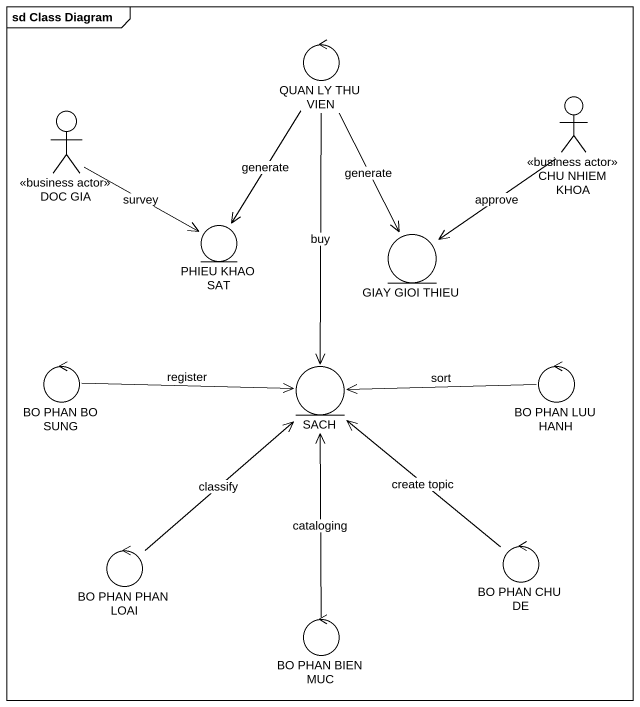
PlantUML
@startuml
mainframe sd Class Diagram
control "QUAN LY THU VIEN" as QUAN_LY_THU_VIEN
actor "DOC GIA" as DOC_GIA <<business actor>>
actor "CHU NHIEM KHOA" as CHU_NHIEM_KHOA <<business actor>>
entity "PHIEU KHAO SAT" as PHIEU_KHAO_SAT
entity "GIAY GIOI THIEU" as GIAY_GIOI_THIEU
control "BO PHAN BO SUNG" as BO_PHAN_BO_SUNG
entity SACH
control "BO PHAN LUU HANH" as BO_PHAN_LUU_HANH
control "BO PHAN PHAN LOAI" as BO_PHAN_PHAN_LOAI
control "BO PHAN CHU DE" as BO_PHAN_CHU_DE
control "BO PHAN BIEN MUC" as BO_PHAN_BIEN_MUC
QUAN_LY_THU_VIEN --> PHIEU_KHAO_SAT : generate
QUAN_LY_THU_VIEN --> GIAY_GIOI_THIEU : generate
QUAN_LY_THU_VIEN --> SACH : buy
DOC_GIA --> PHIEU_KHAO_SAT : survey
CHU_NHIEM_KHOA --> GIAY_GIOI_THIEU : approve
BO_PHAN_BO_SUNG -right-> SACH : register
BO_PHAN_LUU_HANH -left-> SACH : sort
BO_PHAN_PHAN_LOAI -up-> SACH : classify
BO_PHAN_CHU_DE -up-> SACH : create topic
BO_PHAN_BIEN_MUC -up-> SACH : cataloging
@enduml
